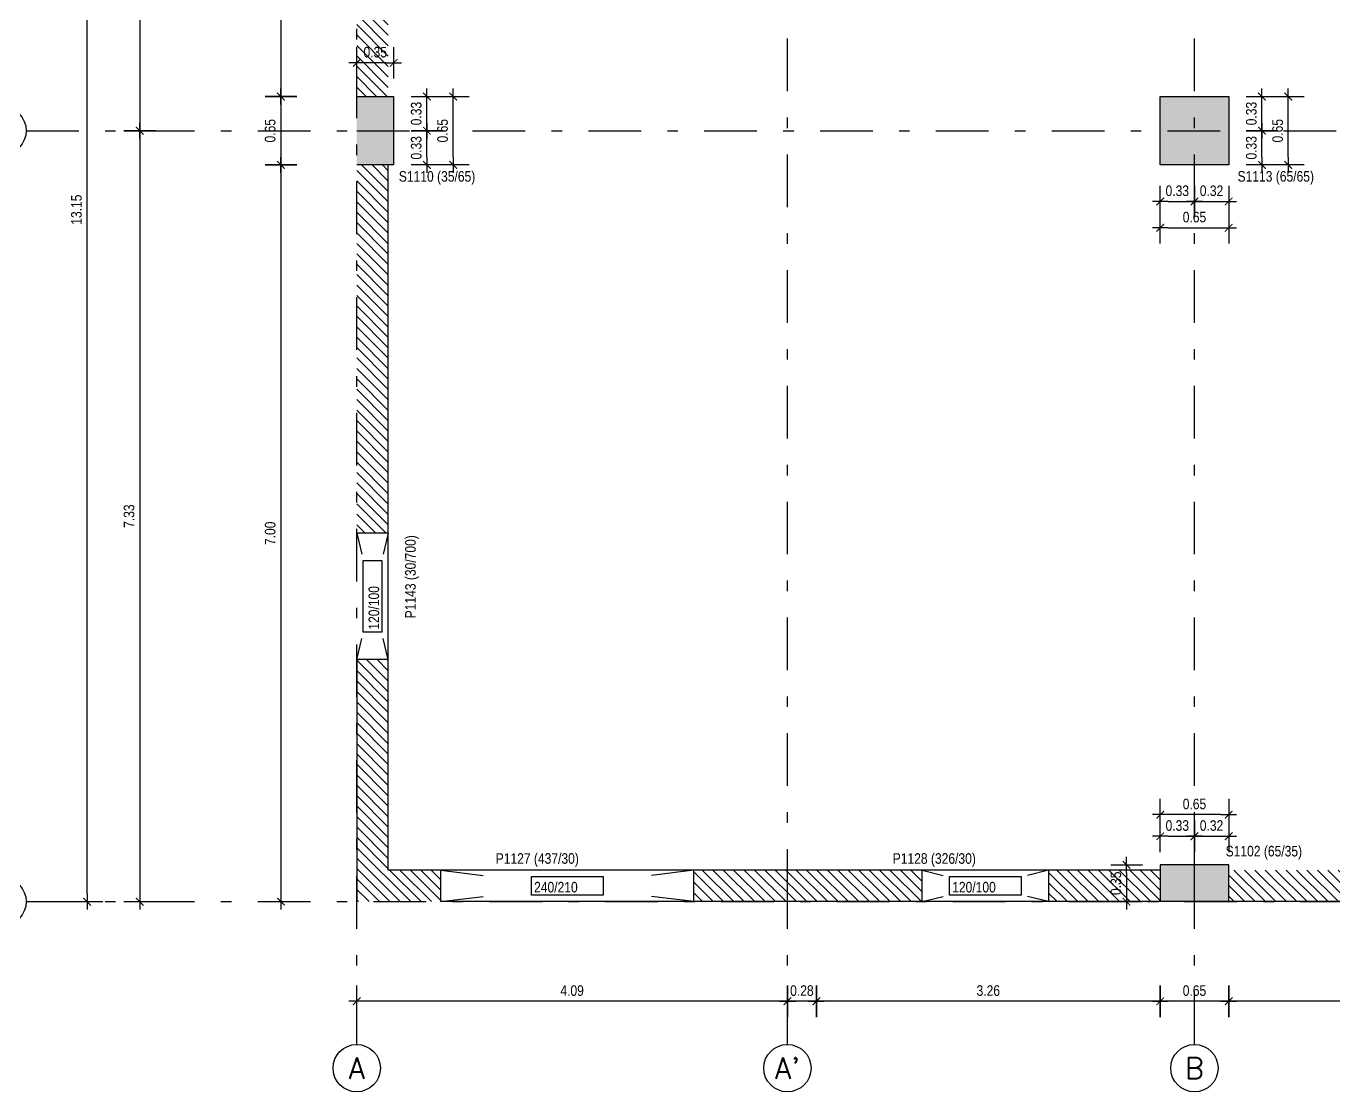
# Model space of a CAD drawing. Header units: metres. Extents: x 419734 to 420376, y 4564732 to 4565123.
# Drawn here: x 419949.59 to 419962.01, y 4565026.17 to 4565036.3 of the extents above; entities that cross this region are included whole.
import ezdxf
from ezdxf.enums import TextEntityAlignment as Align

# ---------------------------------------------------------------- set-up
doc = ezdxf.new("R2010")
doc.units = ezdxf.units.M
doc.linetypes.add('TRATTO-PUNTO', pattern=[1, 0.5, -0.25, 0, -0.25])
doc.layers.get('Defpoints').update_dxf_attribs({"color": 5})
for name, color, linetype in [('07-SIMBOLI', 1, 'Continuous'), ('SW_ASSI', 7, 'TRATTO-PUNTO'), ('SW_DIM', 33, 'Continuous'), ('SW_MAGRONE', 2, 'Continuous'), ('SW_TRATTEGGIO_252', 252, 'Continuous'), ('SW_TRATTEGGIO_253', 253, 'Continuous'), ('SW_TXT_TESTI', 1, 'Continuous')]:
    doc.layers.add(name, color=color, linetype=linetype)
doc.styles.add('ROMANS8', font='ROMANS8.SHX')
doc.styles.add('SWS', font='ARIALN.TTF')
doc.dimstyles.new('DIM-SW-50_m', dxfattribs={"dimtxt": 0.1, "dimasz": 0.075, "dimexe": 0.125, "dimexo": 0.125, "dimgap": 0.05, "dimtad": 1, "dimzin": 1, "dimdsep": 46, "dimtxsty": 'SWS', "dimblk1": 'D', "dimblk2": 'D', "dimsah": 1, "dimcen": 0.0075, "dimdle": 0.0625, "dimse1": 1, "dimse2": 1, "dimclrd": 256, "dimclre": 256, "dimclrt": 256, "dimazin": 0, "dimtfac": 0.75, "dimtmove": 1, "dimatfit": 3, "dimldrblk": 'D', "dimfxl": 0.125, "dimtvp": 1.5, "dimtolj": 1, "dimtzin": 0, "dimarcsym": 0})

# ---------------------------------------------------------------- blocks, each defined once
blk = doc.blocks.new('D')
for p, q in [((0, 2), (0, -2)), ((-1, 0), (1, 0))]:
    blk.add_line(p, q)
at = {"const_width": 0.141}
blk.add_lwpolyline([(0.48, 0.48), (-0.48, -0.48)], dxfattribs=at)
blk = doc.blocks.new('*D1342')
at = {"layer": 'Defpoints', "color": 0, "ltscale": 0.5, "transparency": 16777216}
for p in [(419952.732, 4565041.127), (419950.671, 4565035.302), (419952.732, 4565035.302)]:
    blk.add_point(p, dxfattribs=at)
at = {"layer": 'SW_DIM', "lineweight": -2, "ltscale": 0.5, "transparency": 16777216}
blk.add_line((419950.671, 4565041.052), (419950.671, 4565035.377), dxfattribs=at)
at = {"layer": 'SW_DIM', "lineweight": -2, "ltscale": 0.5, "transparency": 16777216, "xscale": 0.075, "yscale": 0.075, "zscale": 0.075}
for p, rotation in [((419950.671, 4565041.127), 90), ((419950.671, 4565035.302), 270)]:
    blk.add_blockref('D', p, dxfattribs=dict(at, rotation=rotation))
at = {"layer": 'SW_DIM', "ltscale": 0.5, "transparency": 16777216, "insert": (419950.57, 4565038.215), "char_height": 0.1, "attachment_point": 5, "rotation": 90, "style": 'SWS'}
blk.add_mtext('\\A1;5.82', dxfattribs=at)
blk = doc.blocks.new('*D1343')
at = {"layer": 'Defpoints', "color": 0, "ltscale": 0.5, "transparency": 16777216}
for p in [(419952.732, 4565035.302), (419950.671, 4565027.977), (419952.732, 4565027.977)]:
    blk.add_point(p, dxfattribs=at)
at = {"layer": 'SW_DIM', "lineweight": -2, "ltscale": 0.5, "transparency": 16777216}
blk.add_line((419950.671, 4565035.227), (419950.671, 4565028.052), dxfattribs=at)
at = {"layer": 'SW_DIM', "lineweight": -2, "ltscale": 0.5, "transparency": 16777216, "xscale": 0.075, "yscale": 0.075, "zscale": 0.075}
for p, rotation in [((419950.671, 4565035.302), 90), ((419950.671, 4565027.977), 270)]:
    blk.add_blockref('D', p, dxfattribs=dict(at, rotation=rotation))
at = {"layer": 'SW_DIM', "ltscale": 0.5, "transparency": 16777216, "insert": (419950.57, 4565031.64), "char_height": 0.1, "attachment_point": 5, "rotation": 90, "style": 'SWS'}
blk.add_mtext('\\A1;7.33', dxfattribs=at)
blk = doc.blocks.new('*D1228')
at = {"layer": 'Defpoints', "color": 0, "ltscale": 0.5, "transparency": 16777216}
for p in [(419950.171, 4565041.127), (419952.732, 4565041.127), (419952.732, 4565027.977)]:
    blk.add_point(p, dxfattribs=at)
at = {"layer": 'SW_DIM', "lineweight": -2, "ltscale": 0.5, "transparency": 16777216}
blk.add_line((419950.171, 4565028.052), (419950.171, 4565041.052), dxfattribs=at)
at = {"layer": 'SW_DIM', "lineweight": -2, "ltscale": 0.5, "transparency": 16777216, "xscale": 0.075, "yscale": 0.075, "zscale": 0.075}
for p, rotation in [((419950.171, 4565041.127), 90), ((419950.171, 4565027.977), 270)]:
    blk.add_blockref('D', p, dxfattribs=dict(at, rotation=rotation))
at = {"layer": 'SW_DIM', "ltscale": 0.5, "transparency": 16777216, "insert": (419950.07, 4565034.552), "char_height": 0.1, "attachment_point": 5, "rotation": 90, "style": 'SWS'}
blk.add_mtext('\\A1;13.15', dxfattribs=at)
blk = doc.blocks.new('*D1260')
at = {"layer": 'Defpoints', "color": 0, "ltscale": 0.5, "transparency": 16777216}
for p in [(419960.362, 4565034.977), (419960.687, 4565034.977), (419960.687, 4565034.63)]:
    blk.add_point(p, dxfattribs=at)
at = {"layer": 'SW_DIM', "lineweight": -2, "ltscale": 0.5, "transparency": 16777216}
blk.add_line((419960.437, 4565034.63), (419960.612, 4565034.63), dxfattribs=at)
at = {"layer": 'SW_DIM', "lineweight": -2, "ltscale": 0.5, "transparency": 16777216, "xscale": 0.075, "yscale": 0.075, "zscale": 0.075, "rotation": 180}
blk.add_blockref('D', (419960.362, 4565034.63), dxfattribs=at)
at = {"layer": 'SW_DIM', "lineweight": -2, "ltscale": 0.5, "transparency": 16777216, "xscale": 0.075, "yscale": 0.075, "zscale": 0.075}
blk.add_blockref('D', (419960.687, 4565034.63), dxfattribs=at)
at = {"layer": 'SW_DIM', "ltscale": 0.5, "transparency": 16777216, "insert": (419960.524, 4565034.731), "char_height": 0.1, "attachment_point": 5, "style": 'SWS'}
blk.add_mtext('\\A1;0.33', dxfattribs=at)
blk = doc.blocks.new('*D1261')
at = {"layer": 'Defpoints', "color": 0, "ltscale": 0.5, "transparency": 16777216}
for p in [(419960.687, 4565034.977), (419961.012, 4565034.977), (419961.012, 4565034.63)]:
    blk.add_point(p, dxfattribs=at)
at = {"layer": 'SW_DIM', "lineweight": -2, "ltscale": 0.5, "transparency": 16777216}
blk.add_line((419960.762, 4565034.63), (419960.937, 4565034.63), dxfattribs=at)
at = {"layer": 'SW_DIM', "lineweight": -2, "ltscale": 0.5, "transparency": 16777216, "xscale": 0.075, "yscale": 0.075, "zscale": 0.075, "rotation": 180}
blk.add_blockref('D', (419960.687, 4565034.63), dxfattribs=at)
at = {"layer": 'SW_DIM', "lineweight": -2, "ltscale": 0.5, "transparency": 16777216, "xscale": 0.075, "yscale": 0.075, "zscale": 0.075}
blk.add_blockref('D', (419961.012, 4565034.63), dxfattribs=at)
at = {"layer": 'SW_DIM', "ltscale": 0.5, "transparency": 16777216, "insert": (419960.849, 4565034.731), "char_height": 0.1, "attachment_point": 5, "style": 'SWS'}
blk.add_mtext('\\A1;0.32', dxfattribs=at)
blk = doc.blocks.new('*D1262')
at = {"layer": 'Defpoints', "color": 0, "ltscale": 0.5, "transparency": 16777216}
for p in [(419960.362, 4565034.977), (419961.012, 4565034.977), (419961.012, 4565034.38)]:
    blk.add_point(p, dxfattribs=at)
at = {"layer": 'SW_DIM', "lineweight": -2, "ltscale": 0.5, "transparency": 16777216}
blk.add_line((419960.437, 4565034.38), (419960.937, 4565034.38), dxfattribs=at)
at = {"layer": 'SW_DIM', "lineweight": -2, "ltscale": 0.5, "transparency": 16777216, "xscale": 0.075, "yscale": 0.075, "zscale": 0.075, "rotation": 180}
blk.add_blockref('D', (419960.362, 4565034.38), dxfattribs=at)
at = {"layer": 'SW_DIM', "lineweight": -2, "ltscale": 0.5, "transparency": 16777216, "xscale": 0.075, "yscale": 0.075, "zscale": 0.075}
blk.add_blockref('D', (419961.012, 4565034.38), dxfattribs=at)
at = {"layer": 'SW_DIM', "ltscale": 0.5, "transparency": 16777216, "insert": (419960.687, 4565034.481), "char_height": 0.1, "attachment_point": 5, "style": 'SWS'}
blk.add_mtext('\\A1;0.65', dxfattribs=at)
blk = doc.blocks.new('*D1263')
at = {"layer": 'Defpoints', "color": 0, "ltscale": 0.5, "transparency": 16777216}
for p in [(419961.012, 4565035.302), (419961.328, 4565035.302), (419961.012, 4565034.977)]:
    blk.add_point(p, dxfattribs=at)
at = {"layer": 'SW_DIM', "lineweight": -2, "ltscale": 0.5, "transparency": 16777216}
blk.add_line((419961.328, 4565035.052), (419961.328, 4565035.227), dxfattribs=at)
at = {"layer": 'SW_DIM', "lineweight": -2, "ltscale": 0.5, "transparency": 16777216, "xscale": 0.075, "yscale": 0.075, "zscale": 0.075}
for p, rotation in [((419961.328, 4565035.302), 90), ((419961.328, 4565034.977), 270)]:
    blk.add_blockref('D', p, dxfattribs=dict(at, rotation=rotation))
at = {"layer": 'SW_DIM', "ltscale": 0.5, "transparency": 16777216, "insert": (419961.227, 4565035.14), "char_height": 0.1, "attachment_point": 5, "rotation": 90, "style": 'SWS'}
blk.add_mtext('\\A1;0.33', dxfattribs=at)
blk = doc.blocks.new('*D1264')
at = {"layer": 'Defpoints', "color": 0, "ltscale": 0.5, "transparency": 16777216}
for p in [(419961.012, 4565035.627), (419961.328, 4565035.627), (419961.012, 4565035.302)]:
    blk.add_point(p, dxfattribs=at)
at = {"layer": 'SW_DIM', "lineweight": -2, "ltscale": 0.5, "transparency": 16777216}
blk.add_line((419961.328, 4565035.377), (419961.328, 4565035.552), dxfattribs=at)
at = {"layer": 'SW_DIM', "lineweight": -2, "ltscale": 0.5, "transparency": 16777216, "xscale": 0.075, "yscale": 0.075, "zscale": 0.075}
for p, rotation in [((419961.328, 4565035.627), 90), ((419961.328, 4565035.302), 270)]:
    blk.add_blockref('D', p, dxfattribs=dict(at, rotation=rotation))
at = {"layer": 'SW_DIM', "ltscale": 0.5, "transparency": 16777216, "insert": (419961.227, 4565035.465), "char_height": 0.1, "attachment_point": 5, "rotation": 90, "style": 'SWS'}
blk.add_mtext('\\A1;0.33', dxfattribs=at)
blk = doc.blocks.new('*D1265')
at = {"layer": 'Defpoints', "color": 0, "ltscale": 0.5, "transparency": 16777216}
for p in [(419961.012, 4565035.627), (419961.578, 4565035.627), (419961.012, 4565034.977)]:
    blk.add_point(p, dxfattribs=at)
at = {"layer": 'SW_DIM', "lineweight": -2, "ltscale": 0.5, "transparency": 16777216}
blk.add_line((419961.578, 4565035.052), (419961.578, 4565035.552), dxfattribs=at)
at = {"layer": 'SW_DIM', "lineweight": -2, "ltscale": 0.5, "transparency": 16777216, "xscale": 0.075, "yscale": 0.075, "zscale": 0.075}
for p, rotation in [((419961.578, 4565035.627), 90), ((419961.578, 4565034.977), 270)]:
    blk.add_blockref('D', p, dxfattribs=dict(at, rotation=rotation))
at = {"layer": 'SW_DIM', "ltscale": 0.5, "transparency": 16777216, "insert": (419961.477, 4565035.302), "char_height": 0.1, "attachment_point": 5, "rotation": 90, "style": 'SWS'}
blk.add_mtext('\\A1;0.65', dxfattribs=at)
blk = doc.blocks.new('*D1272')
at = {"layer": 'Defpoints', "color": 0, "ltscale": 0.5, "transparency": 16777216}
for p in [(419960.687, 4565028.599), (419960.362, 4565028.327), (419960.687, 4565028.327)]:
    blk.add_point(p, dxfattribs=at)
at = {"layer": 'SW_DIM', "lineweight": -2, "ltscale": 0.5, "transparency": 16777216}
blk.add_line((419960.437, 4565028.599), (419960.612, 4565028.599), dxfattribs=at)
at = {"layer": 'SW_DIM', "lineweight": -2, "ltscale": 0.5, "transparency": 16777216, "xscale": 0.075, "yscale": 0.075, "zscale": 0.075, "rotation": 180}
blk.add_blockref('D', (419960.362, 4565028.599), dxfattribs=at)
at = {"layer": 'SW_DIM', "lineweight": -2, "ltscale": 0.5, "transparency": 16777216, "xscale": 0.075, "yscale": 0.075, "zscale": 0.075}
blk.add_blockref('D', (419960.687, 4565028.599), dxfattribs=at)
at = {"layer": 'SW_DIM', "ltscale": 0.5, "transparency": 16777216, "insert": (419960.524, 4565028.7), "char_height": 0.1, "attachment_point": 5, "style": 'SWS'}
blk.add_mtext('\\A1;0.33', dxfattribs=at)
blk = doc.blocks.new('*D1273')
at = {"layer": 'Defpoints', "color": 0, "ltscale": 0.5, "transparency": 16777216}
for p in [(419961.012, 4565028.599), (419960.687, 4565028.327), (419961.012, 4565028.327)]:
    blk.add_point(p, dxfattribs=at)
at = {"layer": 'SW_DIM', "lineweight": -2, "ltscale": 0.5, "transparency": 16777216}
blk.add_line((419960.762, 4565028.599), (419960.937, 4565028.599), dxfattribs=at)
at = {"layer": 'SW_DIM', "lineweight": -2, "ltscale": 0.5, "transparency": 16777216, "xscale": 0.075, "yscale": 0.075, "zscale": 0.075, "rotation": 180}
blk.add_blockref('D', (419960.687, 4565028.599), dxfattribs=at)
at = {"layer": 'SW_DIM', "lineweight": -2, "ltscale": 0.5, "transparency": 16777216, "xscale": 0.075, "yscale": 0.075, "zscale": 0.075}
blk.add_blockref('D', (419961.012, 4565028.599), dxfattribs=at)
at = {"layer": 'SW_DIM', "ltscale": 0.5, "transparency": 16777216, "insert": (419960.849, 4565028.7), "char_height": 0.1, "attachment_point": 5, "style": 'SWS'}
blk.add_mtext('\\A1;0.32', dxfattribs=at)
blk = doc.blocks.new('*D1274')
at = {"layer": 'Defpoints', "color": 0, "ltscale": 0.5, "transparency": 16777216}
for p in [(419960.362, 4565028.804), (419960.362, 4565028.327), (419961.012, 4565028.327)]:
    blk.add_point(p, dxfattribs=at)
at = {"layer": 'SW_DIM', "lineweight": -2, "ltscale": 0.5, "transparency": 16777216}
blk.add_line((419960.937, 4565028.804), (419960.437, 4565028.804), dxfattribs=at)
at = {"layer": 'SW_DIM', "lineweight": -2, "ltscale": 0.5, "transparency": 16777216, "xscale": 0.075, "yscale": 0.075, "zscale": 0.075, "rotation": 180}
blk.add_blockref('D', (419960.362, 4565028.804), dxfattribs=at)
at = {"layer": 'SW_DIM', "lineweight": -2, "ltscale": 0.5, "transparency": 16777216, "xscale": 0.075, "yscale": 0.075, "zscale": 0.075}
blk.add_blockref('D', (419961.012, 4565028.804), dxfattribs=at)
at = {"layer": 'SW_DIM', "ltscale": 0.5, "transparency": 16777216, "insert": (419960.687, 4565028.905), "char_height": 0.1, "attachment_point": 5, "style": 'SWS'}
blk.add_mtext('\\A1;0.65', dxfattribs=at)
blk = doc.blocks.new('*D1275')
at = {"layer": 'Defpoints', "color": 0, "ltscale": 0.5, "transparency": 16777216}
for p in [(419960.362, 4565028.327), (419960.042, 4565027.977), (419960.362, 4565027.977)]:
    blk.add_point(p, dxfattribs=at)
at = {"layer": 'SW_DIM', "lineweight": -2, "ltscale": 0.5, "transparency": 16777216}
blk.add_line((419960.042, 4565028.252), (419960.042, 4565028.052), dxfattribs=at)
at = {"layer": 'SW_DIM', "lineweight": -2, "ltscale": 0.5, "transparency": 16777216, "xscale": 0.075, "yscale": 0.075, "zscale": 0.075}
for p, rotation in [((419960.042, 4565028.327), 90), ((419960.042, 4565027.977), 270)]:
    blk.add_blockref('D', p, dxfattribs=dict(at, rotation=rotation))
at = {"layer": 'SW_DIM', "ltscale": 0.5, "transparency": 16777216, "insert": (419959.941, 4565028.152), "char_height": 0.1, "attachment_point": 5, "rotation": 90, "style": 'SWS'}
blk.add_mtext('\\A1;0.35', dxfattribs=at)
blk = doc.blocks.new('*D1298')
at = {"layer": 'Defpoints', "color": 0, "ltscale": 0.5, "transparency": 16777216}
for p in [(419952.732, 4565035.947), (419952.732, 4565035.627), (419953.082, 4565035.627)]:
    blk.add_point(p, dxfattribs=at)
at = {"layer": 'SW_DIM', "lineweight": -2, "ltscale": 0.5, "transparency": 16777216}
blk.add_line((419953.007, 4565035.947), (419952.807, 4565035.947), dxfattribs=at)
at = {"layer": 'SW_DIM', "lineweight": -2, "ltscale": 0.5, "transparency": 16777216, "xscale": 0.075, "yscale": 0.075, "zscale": 0.075, "rotation": 180}
blk.add_blockref('D', (419952.732, 4565035.947), dxfattribs=at)
at = {"layer": 'SW_DIM', "lineweight": -2, "ltscale": 0.5, "transparency": 16777216, "xscale": 0.075, "yscale": 0.075, "zscale": 0.075}
blk.add_blockref('D', (419953.082, 4565035.947), dxfattribs=at)
at = {"layer": 'SW_DIM', "ltscale": 0.5, "transparency": 16777216, "insert": (419952.907, 4565036.048), "char_height": 0.1, "attachment_point": 5, "style": 'SWS'}
blk.add_mtext('\\A1;0.35', dxfattribs=at)
blk = doc.blocks.new('*D1299')
at = {"layer": 'Defpoints', "color": 0, "ltscale": 0.5, "transparency": 16777216}
for p in [(419953.082, 4565035.302), (419953.398, 4565035.302), (419953.082, 4565034.977)]:
    blk.add_point(p, dxfattribs=at)
at = {"layer": 'SW_DIM', "lineweight": -2, "ltscale": 0.5, "transparency": 16777216}
blk.add_line((419953.398, 4565035.052), (419953.398, 4565035.227), dxfattribs=at)
at = {"layer": 'SW_DIM', "lineweight": -2, "ltscale": 0.5, "transparency": 16777216, "xscale": 0.075, "yscale": 0.075, "zscale": 0.075}
for p, rotation in [((419953.398, 4565035.302), 90), ((419953.398, 4565034.977), 270)]:
    blk.add_blockref('D', p, dxfattribs=dict(at, rotation=rotation))
at = {"layer": 'SW_DIM', "ltscale": 0.5, "transparency": 16777216, "insert": (419953.297, 4565035.14), "char_height": 0.1, "attachment_point": 5, "rotation": 90, "style": 'SWS'}
blk.add_mtext('\\A1;0.33', dxfattribs=at)
blk = doc.blocks.new('*D1300')
at = {"layer": 'Defpoints', "color": 0, "ltscale": 0.5, "transparency": 16777216}
for p in [(419953.082, 4565035.627), (419953.398, 4565035.627), (419953.082, 4565035.302)]:
    blk.add_point(p, dxfattribs=at)
at = {"layer": 'SW_DIM', "lineweight": -2, "ltscale": 0.5, "transparency": 16777216}
blk.add_line((419953.398, 4565035.377), (419953.398, 4565035.552), dxfattribs=at)
at = {"layer": 'SW_DIM', "lineweight": -2, "ltscale": 0.5, "transparency": 16777216, "xscale": 0.075, "yscale": 0.075, "zscale": 0.075}
for p, rotation in [((419953.398, 4565035.627), 90), ((419953.398, 4565035.302), 270)]:
    blk.add_blockref('D', p, dxfattribs=dict(at, rotation=rotation))
at = {"layer": 'SW_DIM', "ltscale": 0.5, "transparency": 16777216, "insert": (419953.297, 4565035.465), "char_height": 0.1, "attachment_point": 5, "rotation": 90, "style": 'SWS'}
blk.add_mtext('\\A1;0.33', dxfattribs=at)
blk = doc.blocks.new('*D1301')
at = {"layer": 'Defpoints', "color": 0, "ltscale": 0.5, "transparency": 16777216}
for p in [(419953.082, 4565035.627), (419953.648, 4565035.627), (419953.082, 4565034.977)]:
    blk.add_point(p, dxfattribs=at)
at = {"layer": 'SW_DIM', "lineweight": -2, "ltscale": 0.5, "transparency": 16777216}
blk.add_line((419953.648, 4565035.052), (419953.648, 4565035.552), dxfattribs=at)
at = {"layer": 'SW_DIM', "lineweight": -2, "ltscale": 0.5, "transparency": 16777216, "xscale": 0.075, "yscale": 0.075, "zscale": 0.075}
for p, rotation in [((419953.648, 4565035.627), 90), ((419953.648, 4565034.977), 270)]:
    blk.add_blockref('D', p, dxfattribs=dict(at, rotation=rotation))
at = {"layer": 'SW_DIM', "ltscale": 0.5, "transparency": 16777216, "insert": (419953.547, 4565035.302), "char_height": 0.1, "attachment_point": 5, "rotation": 90, "style": 'SWS'}
blk.add_mtext('\\A1;0.65', dxfattribs=at)
blk = doc.blocks.new('*D1314')
at = {"layer": 'Defpoints', "color": 0, "ltscale": 0.5, "transparency": 16777216}
for p in [(419961.012, 4565027.977), (419968.104, 4565027.977), (419961.012, 4565027.031)]:
    blk.add_point(p, dxfattribs=at)
at = {"layer": 'SW_DIM', "lineweight": -2, "ltscale": 0.5, "transparency": 16777216}
blk.add_line((419968.029, 4565027.031), (419961.087, 4565027.031), dxfattribs=at)
at = {"layer": 'SW_DIM', "lineweight": -2, "ltscale": 0.5, "transparency": 16777216, "xscale": 0.075, "yscale": 0.075, "zscale": 0.075, "rotation": 180}
blk.add_blockref('D', (419961.012, 4565027.031), dxfattribs=at)
at = {"layer": 'SW_DIM', "lineweight": -2, "ltscale": 0.5, "transparency": 16777216, "xscale": 0.075, "yscale": 0.075, "zscale": 0.075}
blk.add_blockref('D', (419968.104, 4565027.031), dxfattribs=at)
at = {"layer": 'SW_DIM', "ltscale": 0.5, "transparency": 16777216, "insert": (419964.558, 4565027.132), "char_height": 0.1, "attachment_point": 5, "style": 'SWS'}
blk.add_mtext('\\A1;7.09', dxfattribs=at)
blk = doc.blocks.new('*D1315')
at = {"layer": 'Defpoints', "color": 0, "ltscale": 0.5, "transparency": 16777216}
for p in [(419960.362, 4565027.977), (419961.012, 4565027.977), (419960.362, 4565027.031)]:
    blk.add_point(p, dxfattribs=at)
at = {"layer": 'SW_DIM', "lineweight": -2, "ltscale": 0.5, "transparency": 16777216}
blk.add_line((419960.937, 4565027.031), (419960.437, 4565027.031), dxfattribs=at)
at = {"layer": 'SW_DIM', "lineweight": -2, "ltscale": 0.5, "transparency": 16777216, "xscale": 0.075, "yscale": 0.075, "zscale": 0.075, "rotation": 180}
blk.add_blockref('D', (419960.362, 4565027.031), dxfattribs=at)
at = {"layer": 'SW_DIM', "lineweight": -2, "ltscale": 0.5, "transparency": 16777216, "xscale": 0.075, "yscale": 0.075, "zscale": 0.075}
blk.add_blockref('D', (419961.012, 4565027.031), dxfattribs=at)
at = {"layer": 'SW_DIM', "ltscale": 0.5, "transparency": 16777216, "insert": (419960.687, 4565027.132), "char_height": 0.1, "attachment_point": 5, "style": 'SWS'}
blk.add_mtext('\\A1;0.65', dxfattribs=at)
blk = doc.blocks.new('*D1316')
at = {"layer": 'Defpoints', "color": 0, "ltscale": 0.5, "transparency": 16777216}
for p in [(419957.097, 4565027.977), (419960.362, 4565027.977), (419957.097, 4565027.031)]:
    blk.add_point(p, dxfattribs=at)
at = {"layer": 'SW_DIM', "lineweight": -2, "ltscale": 0.5, "transparency": 16777216}
blk.add_line((419960.287, 4565027.031), (419957.172, 4565027.031), dxfattribs=at)
at = {"layer": 'SW_DIM', "lineweight": -2, "ltscale": 0.5, "transparency": 16777216, "xscale": 0.075, "yscale": 0.075, "zscale": 0.075, "rotation": 180}
blk.add_blockref('D', (419957.097, 4565027.031), dxfattribs=at)
at = {"layer": 'SW_DIM', "lineweight": -2, "ltscale": 0.5, "transparency": 16777216, "xscale": 0.075, "yscale": 0.075, "zscale": 0.075}
blk.add_blockref('D', (419960.362, 4565027.031), dxfattribs=at)
at = {"layer": 'SW_DIM', "ltscale": 0.5, "transparency": 16777216, "insert": (419958.729, 4565027.132), "char_height": 0.1, "attachment_point": 5, "style": 'SWS'}
blk.add_mtext('\\A1;3.26', dxfattribs=at)
blk = doc.blocks.new('*D1317')
at = {"layer": 'Defpoints', "color": 0, "ltscale": 0.5, "transparency": 16777216}
for p in [(419956.822, 4565027.977), (419957.097, 4565027.977), (419956.822, 4565027.031)]:
    blk.add_point(p, dxfattribs=at)
at = {"layer": 'SW_DIM', "lineweight": -2, "ltscale": 0.5, "transparency": 16777216}
blk.add_line((419957.022, 4565027.031), (419956.897, 4565027.031), dxfattribs=at)
at = {"layer": 'SW_DIM', "lineweight": -2, "ltscale": 0.5, "transparency": 16777216, "xscale": 0.075, "yscale": 0.075, "zscale": 0.075, "rotation": 180}
blk.add_blockref('D', (419956.822, 4565027.031), dxfattribs=at)
at = {"layer": 'SW_DIM', "lineweight": -2, "ltscale": 0.5, "transparency": 16777216, "xscale": 0.075, "yscale": 0.075, "zscale": 0.075}
blk.add_blockref('D', (419957.097, 4565027.031), dxfattribs=at)
at = {"layer": 'SW_DIM', "ltscale": 0.5, "transparency": 16777216, "insert": (419956.959, 4565027.132), "char_height": 0.1, "attachment_point": 5, "style": 'SWS'}
blk.add_mtext('\\A1;0.28', dxfattribs=at)
blk = doc.blocks.new('*D1318')
at = {"layer": 'Defpoints', "color": 0, "ltscale": 0.5, "transparency": 16777216}
for p in [(419952.732, 4565027.977), (419956.822, 4565027.977), (419952.732, 4565027.031)]:
    blk.add_point(p, dxfattribs=at)
at = {"layer": 'SW_DIM', "lineweight": -2, "ltscale": 0.5, "transparency": 16777216}
blk.add_line((419956.747, 4565027.031), (419952.807, 4565027.031), dxfattribs=at)
at = {"layer": 'SW_DIM', "lineweight": -2, "ltscale": 0.5, "transparency": 16777216, "xscale": 0.075, "yscale": 0.075, "zscale": 0.075, "rotation": 180}
blk.add_blockref('D', (419952.732, 4565027.031), dxfattribs=at)
at = {"layer": 'SW_DIM', "lineweight": -2, "ltscale": 0.5, "transparency": 16777216, "xscale": 0.075, "yscale": 0.075, "zscale": 0.075}
blk.add_blockref('D', (419956.822, 4565027.031), dxfattribs=at)
at = {"layer": 'SW_DIM', "ltscale": 0.5, "transparency": 16777216, "insert": (419954.777, 4565027.132), "char_height": 0.1, "attachment_point": 5, "style": 'SWS'}
blk.add_mtext('\\A1;4.09', dxfattribs=at)
blk = doc.blocks.new('*D1321')
at = {"layer": 'Defpoints', "color": 0, "ltscale": 0.5, "transparency": 16777216}
for p in [(419952.732, 4565041.127), (419952.012, 4565035.627), (419952.732, 4565035.627)]:
    blk.add_point(p, dxfattribs=at)
at = {"layer": 'SW_DIM', "lineweight": -2, "ltscale": 0.5, "transparency": 16777216}
blk.add_line((419952.012, 4565041.052), (419952.012, 4565035.702), dxfattribs=at)
at = {"layer": 'SW_DIM', "lineweight": -2, "ltscale": 0.5, "transparency": 16777216, "xscale": 0.075, "yscale": 0.075, "zscale": 0.075}
for p, rotation in [((419952.012, 4565041.127), 90), ((419952.012, 4565035.627), 270)]:
    blk.add_blockref('D', p, dxfattribs=dict(at, rotation=rotation))
at = {"layer": 'SW_DIM', "ltscale": 0.5, "transparency": 16777216, "insert": (419951.91, 4565038.377), "char_height": 0.1, "attachment_point": 5, "rotation": 90, "style": 'SWS'}
blk.add_mtext('\\A1;5.50', dxfattribs=at)
blk = doc.blocks.new('*D1322')
at = {"layer": 'Defpoints', "color": 0, "ltscale": 0.5, "transparency": 16777216}
for p in [(419952.732, 4565035.627), (419952.012, 4565034.977), (419952.732, 4565034.977)]:
    blk.add_point(p, dxfattribs=at)
at = {"layer": 'SW_DIM', "lineweight": -2, "ltscale": 0.5, "transparency": 16777216}
blk.add_line((419952.012, 4565035.552), (419952.012, 4565035.052), dxfattribs=at)
at = {"layer": 'SW_DIM', "lineweight": -2, "ltscale": 0.5, "transparency": 16777216, "xscale": 0.075, "yscale": 0.075, "zscale": 0.075}
for p, rotation in [((419952.012, 4565035.627), 90), ((419952.012, 4565034.977), 270)]:
    blk.add_blockref('D', p, dxfattribs=dict(at, rotation=rotation))
at = {"layer": 'SW_DIM', "ltscale": 0.5, "transparency": 16777216, "insert": (419951.91, 4565035.302), "char_height": 0.1, "attachment_point": 5, "rotation": 90, "style": 'SWS'}
blk.add_mtext('\\A1;0.65', dxfattribs=at)
blk = doc.blocks.new('*D1323')
at = {"layer": 'Defpoints', "color": 0, "ltscale": 0.5, "transparency": 16777216}
for p in [(419952.732, 4565034.977), (419952.012, 4565027.977), (419952.732, 4565027.977)]:
    blk.add_point(p, dxfattribs=at)
at = {"layer": 'SW_DIM', "lineweight": -2, "ltscale": 0.5, "transparency": 16777216}
blk.add_line((419952.012, 4565034.902), (419952.012, 4565028.052), dxfattribs=at)
at = {"layer": 'SW_DIM', "lineweight": -2, "ltscale": 0.5, "transparency": 16777216, "xscale": 0.075, "yscale": 0.075, "zscale": 0.075}
for p, rotation in [((419952.012, 4565034.977), 90), ((419952.012, 4565027.977), 270)]:
    blk.add_blockref('D', p, dxfattribs=dict(at, rotation=rotation))
at = {"layer": 'SW_DIM', "ltscale": 0.5, "transparency": 16777216, "insert": (419951.91, 4565031.477), "char_height": 0.1, "attachment_point": 5, "rotation": 90, "style": 'SWS'}
blk.add_mtext('\\A1;7.00', dxfattribs=at)

msp = doc.modelspace()

# ---------------------------------------------------------------- hatches: boundary and pattern name
at = {"layer": 'SW_TRATTEGGIO_252'}
h = msp.add_hatch(dxfattribs=at)
h.set_pattern_fill('_USER', color=256, scale=0.07, angle=135, pattern_type=0)
h.set_pattern_definition([(135, (419823.05749, 4565188.456735), (-0.049497475, -0.049497475), [])])
h.paths.add_polyline_path([(419952.73152, 4565041.12744), (419952.73152, 4565038.82744), (419953.03152, 4565038.82744), (419953.03152, 4565040.82744), (419956.01152, 4565040.82744), (419956.01152, 4565041.12744)])
h.paths.add_polyline_path([(419957.21152, 4565041.12744), (419957.21152, 4565040.82744), (419958.26178, 4565040.82744), (419958.26178, 4565041.12744)])
h.paths.add_polyline_path([(419960.06178, 4565041.12744), (419960.06178, 4565040.82744), (419962.56479, 4565040.82744), (419962.56479, 4565041.12744)])
h.paths.add_polyline_path([(419970.31502, 4565040.82744), (419970.31502, 4565041.12744), (419966.16879, 4565041.12744), (419966.16879, 4565040.82744)])
h.paths.add_polyline_path([(419975.50925, 4565041.12744), (419973.91502, 4565041.12744), (419973.91502, 4565040.82744), (419975.50925, 4565040.82744)])
h.paths.add_polyline_path([(419976.24925, 4565041.12744), (419976.24925, 4565040.82744), (419977.15425, 4565040.82744), (419977.15425, 4565041.12744)])
h.paths.add_polyline_path([(419978.35425, 4565040.82744), (419979.00424, 4565040.82744), (419979.00424, 4565041.12744), (419978.35425, 4565041.12744)])
h.paths.add_polyline_path([(420000.90425, 4565038.82744), (420001.20425, 4565038.82744), (420001.20425, 4565041.12744), (420000.02925, 4565041.12744), (420000.02925, 4565040.82744), (420000.90425, 4565040.82744)])
h.paths.add_polyline_path([(420001.20425, 4565037.62744), (420000.90425, 4565037.62744), (420000.90425, 4565031.47744), (420001.20425, 4565031.47744)])
h.paths.add_polyline_path([(420000.90425, 4565028.27744), (420000.40424, 4565028.27744), (420000.40424, 4565027.97744), (420001.20425, 4565027.97744), (420001.20425, 4565030.27744), (420000.90425, 4565030.27744)])
h.paths.add_polyline_path([(419998.00424, 4565027.97744), (419998.00424, 4565028.27744), (419995.10424, 4565028.27744), (419995.10424, 4565027.97744)])
h.paths.add_polyline_path([(419992.70424, 4565027.97744), (419992.70424, 4565028.27744), (419990.40424, 4565028.27744), (419990.40424, 4565027.97744)])
h.paths.add_polyline_path([(419989.20424, 4565027.97744), (419989.20424, 4565028.27744), (419986.95425, 4565028.27744), (419986.95425, 4565027.97744)])
h.paths.add_polyline_path([(419984.55425, 4565028.27744), (419983.90425, 4565028.27744), (419983.90425, 4565027.97744), (419984.55425, 4565027.97744)])
h.paths.add_polyline_path([(419982.70425, 4565028.27744), (419982.32925, 4565028.27744), (419982.32925, 4565027.97744), (419982.70425, 4565027.97744)])
h.paths.add_polyline_path([(419981.67925, 4565028.27744), (419981.40425, 4565028.27744), (419981.40425, 4565027.97744), (419981.67925, 4565027.97744)])
h.paths.add_polyline_path([(419979.00425, 4565028.27744), (419977.72825, 4565028.27744), (419977.72825, 4565027.97744), (419979.00425, 4565027.97744)])
h.paths.add_polyline_path([(419976.24925, 4565028.27744), (419976.24925, 4565027.97744), (419976.52825, 4565027.97744), (419976.52825, 4565028.27744)])
h.paths.add_polyline_path([(419975.40925, 4565027.97744), (419975.50925, 4565027.97744), (419975.50925, 4565028.27744), (419975.40925, 4565028.27744)])
h.paths.add_polyline_path([(419974.34925, 4565028.27744), (419973.91502, 4565028.27744), (419973.91502, 4565027.97744), (419974.34925, 4565027.97744)])
h.paths.add_polyline_path([(419966.21859, 4565028.27744), (419966.21859, 4565027.97744), (419970.31102, 4565027.97744), (419970.31102, 4565028.27744)])
h.paths.add_polyline_path([(419962.61459, 4565028.27744), (419961.01179, 4565028.27744), (419961.01179, 4565027.97744), (419962.61459, 4565027.97744)])
h.paths.add_polyline_path([(419959.30186, 4565028.27744), (419959.30186, 4565027.97744), (419960.36179, 4565027.97744), (419960.36179, 4565028.27744)])
h.paths.add_polyline_path([(419958.10186, 4565027.97744), (419958.10186, 4565028.27744), (419955.93152, 4565028.27744), (419955.93152, 4565027.97744)])
h.paths.add_polyline_path([(419953.53152, 4565028.27744), (419953.03152, 4565028.27744), (419953.03152, 4565030.27744), (419952.73152, 4565030.27744), (419952.73152, 4565027.97744), (419953.53152, 4565027.97744)])
h.paths.add_polyline_path([(419952.73152, 4565031.47744), (419953.03152, 4565031.47744), (419953.03152, 4565034.97744), (419952.73152, 4565034.97744)])
h.paths.add_polyline_path([(419952.73152, 4565035.62744), (419953.03152, 4565035.62744), (419953.03152, 4565037.62744), (419952.73152, 4565037.62744)])
at = {"layer": 'SW_TRATTEGGIO_253'}
h = msp.add_hatch(color=256, dxfattribs=at)
h.paths.add_polyline_path([(419953.08152, 4565034.97744), (419953.08152, 4565035.62744), (419952.73152, 4565035.62744), (419952.73152, 4565034.97744)])
h.paths.add_polyline_path([(419960.36179, 4565035.62744), (419960.36179, 4565034.97744), (419961.01179, 4565034.97744), (419961.01179, 4565035.62744)])
h.paths.add_polyline_path([(419967.77921, 4565035.62744), (419967.77921, 4565034.97744), (419968.42921, 4565034.97744), (419968.42921, 4565035.62744)])
h.paths.add_polyline_path([(419975.85925, 4565034.97744), (419975.85925, 4565035.62744), (419975.50925, 4565035.62744), (419975.50925, 4565034.97744)])
h.paths.add_polyline_path([(419975.89925, 4565035.62744), (419975.89925, 4565034.97744), (419976.24925, 4565034.97744), (419976.24925, 4565035.62744)])
h.paths.add_polyline_path([(419975.50925, 4565040.47744), (419975.85925, 4565040.47744), (419975.85925, 4565041.12744), (419975.50925, 4565041.12744)])
h.paths.add_polyline_path([(419975.89925, 4565041.12744), (419975.89925, 4565040.47744), (419976.24925, 4565040.47744), (419976.24925, 4565041.12744)])
h.paths.add_polyline_path([(419961.01179, 4565027.97744), (419961.01179, 4565028.32744), (419960.36179, 4565028.32744), (419960.36179, 4565027.97744)])
h.paths.add_polyline_path([(419975.85925, 4565027.97744), (419975.85925, 4565028.62744), (419975.50925, 4565028.62744), (419975.50925, 4565027.97744)])
h.paths.add_polyline_path([(419976.24925, 4565028.62744), (419975.89925, 4565028.62744), (419975.89925, 4565027.97744), (419976.24925, 4565027.97744)])
h.paths.add_polyline_path([(419982.32925, 4565027.97744), (419982.32925, 4565028.32744), (419981.67925, 4565028.32744), (419981.67925, 4565027.97744)])

# ---------------------------------------------------------------- linework, layer by layer
at = {"layer": '07-SIMBOLI', "color": 1}
for centre in [(419949.36731, 4565035.30244), (419949.36731, 4565027.97744), (419952.73152, 4565026.39524), (419956.82166, 4565026.39524), (419960.68679, 4565026.39524)]:
    msp.add_circle(centre, 0.225, dxfattribs=at)
at = {"layer": 'SW_ASSI'}
for points in [[(419952.73152, 4565026.62025), (419952.73152, 4565043.97744), (419952.73176, 4565043.97744)], [(419956.82166, 4565026.62025), (419956.82166, 4565027.97744), (419956.82166, 4565043.97744), (419956.82189, 4565043.97744)], [(419960.68679, 4565026.62025), (419960.68679, 4565027.97744), (419960.68679, 4565043.97744), (419960.68702, 4565043.97744)], [(419949.59231, 4565035.30244), (419952.73152, 4565035.30244), (419974.73152, 4565035.30244), (420002.22952, 4565035.30244)], [(419949.59231, 4565027.97744), (420002.22952, 4565027.97744)]]:
    msp.add_lwpolyline(points, dxfattribs=at)
at = {"layer": 'SW_MAGRONE'}
for points in [[(419952.73152, 4565035.62744), (419953.08152, 4565035.62744), (419953.08152, 4565034.97744), (419952.73152, 4565034.97744)], [(419960.36179, 4565028.27744), (419953.03152, 4565028.27744), (419953.03152, 4565034.97744)], [(419953.03152, 4565031.47744), (419952.73152, 4565031.47744), (419952.78152, 4565031.27744)], [(419953.03152, 4565031.47744), (419952.98152, 4565031.27744)], [(419952.73152, 4565030.27744), (419952.78152, 4565030.47744)], [(419953.03152, 4565030.27744), (419952.98152, 4565030.47744)], [(419953.03152, 4565030.27744), (419952.73152, 4565030.27744)], [(419952.73152, 4565030.27744), (419952.73152, 4565027.97744)], [(419953.53152, 4565028.27744), (419953.93152, 4565028.22744)], [(419953.53152, 4565027.97744), (419953.53152, 4565028.27744)], [(419955.93152, 4565028.27744), (419955.53152, 4565028.22744)], [(419955.93152, 4565027.97744), (419955.93152, 4565028.27744)], [(419958.10186, 4565028.27744), (419958.30186, 4565028.22744)], [(419958.10186, 4565027.97744), (419958.10186, 4565028.27744)], [(419959.30186, 4565028.27744), (419959.10186, 4565028.22744)], [(419959.30186, 4565028.27744), (419959.30186, 4565027.97744), (419959.10186, 4565028.02744)], [(419961.01179, 4565027.97744), (419961.01179, 4565028.32744), (419960.36179, 4565028.32744), (419960.36179, 4565027.97744)], [(419975.85925, 4565027.97744), (419953.53152, 4565027.97744), (419953.93152, 4565028.02744)], [(419955.93152, 4565027.97744), (419955.53152, 4565028.02744)], [(419958.10186, 4565027.97744), (419958.30186, 4565028.02744)]]:
    msp.add_lwpolyline(points, dxfattribs=at)
for points in [[(419961.01179, 4565035.62744), (419961.01179, 4565034.97744), (419960.36179, 4565034.97744), (419960.36179, 4565035.62744)], [(419952.79402, 4565031.21806), (419952.96902, 4565031.21806), (419952.96902, 4565030.53682), (419952.79402, 4565030.53682)], [(419955.07214, 4565028.21494), (419955.07214, 4565028.03994), (419954.3909, 4565028.03994), (419954.3909, 4565028.21494)], [(419959.04248, 4565028.21494), (419959.04248, 4565028.03994), (419958.36124, 4565028.03994), (419958.36124, 4565028.21494)]]:
    msp.add_lwpolyline(points, close=True, dxfattribs=at)

# ---------------------------------------------------------------- texts
at = {"layer": '07-SIMBOLI', "color": 4, "style": 'ROMANS8'}
for s, p in [('A', (419952.73152, 4565026.39524)), ("A'", (419956.82166, 4565026.39524)), ('B', (419960.68679, 4565026.39524))]:
    msp.add_text(s, height=0.2, rotation=0.110239, dxfattribs=at).set_placement(p, align=Align.MIDDLE_CENTER)
at = {"layer": 'SW_TXT_TESTI', "color": 2, "style": 'SWS'}
for s, p in [('S1110 (35/65)', (419953.13128, 4565034.81821)), ('S1113 (65/65)', (419961.09611, 4565034.81887)), ('S1102 (65/35)', (419960.98294, 4565028.40744)), ('P1127 (437/30)', (419954.05117, 4565028.33744)), ('P1128 (326/30)', (419957.8213, 4565028.33744)), ('240/210', (419954.4159, 4565028.06494)), ('120/100', (419958.38624, 4565028.06494))]:
    msp.add_text(s, height=0.1, dxfattribs=at).set_placement(p)
for s, p in [('P1143 (30/700)', (419953.29152, 4565030.66941)), ('120/100', (419952.94402, 4565030.56182))]:
    msp.add_text(s, height=0.1, rotation=90, dxfattribs=at).set_placement(p)

# ---------------------------------------------------------------- dimensions: what is measured, and where the dimension line sits
at = {"layer": 'SW_DIM', "ltscale": 0.5}
for base, p1, p2, picture, middle in [((419950.17125, 4565041.12744), (419952.73152, 4565027.97744), (419952.73152, 4565041.12744), '*D1228', (419950.07019, 4565034.55244)), ((419950.671249757, 4565035.3024364337), (419952.7315238463, 4565041.1274364283), (419952.7315238463, 4565035.3024364319), '*D1342', (419950.5701924594, 4565038.2149364306)), ((419952.01152, 4565035.62744), (419952.73152, 4565041.12744), (419952.73152, 4565035.62744), '*D1321', (419951.91047, 4565038.37744)), ((419952.01152, 4565034.97744), (419952.73152, 4565035.62744), (419952.73152, 4565034.97744), '*D1322', (419951.91047, 4565035.30244)), ((419953.3980052493, 4565035.6274364339), (419953.0815238463, 4565035.3024364319), (419953.0815238463, 4565035.6274364321), '*D1300', (419953.2969479517, 4565035.4649364334)), ((419953.64801, 4565035.62744), (419953.08152, 4565034.97744), (419953.08152, 4565035.62744), '*D1301', (419953.54695, 4565035.30244)), ((419961.3282678679, 4565035.6274364321), (419961.0117864648, 4565035.30243643), (419961.0117864648, 4565035.6274364302), '*D1264', (419961.2272105702, 4565035.4649364306)), ((419961.57827, 4565035.62744), (419961.01179, 4565034.97744), (419961.01179, 4565035.62744), '*D1265', (419961.47721, 4565035.30244)), ((419950.671249757, 4565027.977436428), (419952.7315238463, 4565035.3024364319), (419952.7315238463, 4565027.9774364261), '*D1343', (419950.5701924594, 4565031.6399364304)), ((419953.3980052493, 4565035.3024364337), (419953.0815238463, 4565034.9774364317), (419953.0815238463, 4565035.3024364319), '*D1299', (419953.2969479517, 4565035.1399364322)), ((419961.3282678679, 4565035.3024364319), (419961.0117864648, 4565034.9774364298), (419961.0117864648, 4565035.30243643), '*D1263', (419961.2272105702, 4565035.1399364304)), ((419952.01152, 4565027.97744), (419952.73152, 4565034.97744), (419952.73152, 4565027.97744), '*D1323', (419951.91047, 4565031.47744)), ((419960.04171, 4565027.97744), (419960.36179, 4565028.32744), (419960.36179, 4565027.97744), '*D1275', (419959.94065, 4565028.15244))]:
    dim = msp.add_linear_dim(base=base, p1=p1, p2=p2, angle=90, dimstyle='DIM-SW-50_m', dxfattribs=at)
    dim.commit()
    dim.dimension.update_dxf_attribs({"geometry": picture, "text_midpoint": middle})
for base, p1, p2, picture, middle in [((419952.73152, 4565035.94658), (419953.08152, 4565035.62744), (419952.73152, 4565035.62744), '*D1298', (419952.90652, 4565036.04764)), ((419960.6867864648, 4565034.6299574291), (419960.3617864648, 4565034.9774364298), (419960.6867864648, 4565034.9774364298), '*D1260', (419960.5242864648, 4565034.7310147276)), ((419961.01179, 4565034.37996), (419960.36179, 4565034.97744), (419961.01179, 4565034.97744), '*D1262', (419960.68679, 4565034.48101)), ((419961.0117864648, 4565034.6299574291), (419960.6867864648, 4565034.9774364298), (419961.0117864648, 4565034.9774364298), '*D1261', (419960.8492864648, 4565034.7310147276)), ((419960.36179, 4565028.80356), (419961.01179, 4565028.32744), (419960.36179, 4565028.32744), '*D1274', (419960.68679, 4565028.90462)), ((419960.6867864648, 4565028.5986607485), (419960.3617864648, 4565028.3274364267), (419960.6867864648, 4565028.3274364267), '*D1272', (419960.5242864648, 4565028.6997180469)), ((419961.0117864648, 4565028.5986607485), (419960.6867864648, 4565028.3274364267), (419961.0117864648, 4565028.3274364267), '*D1273', (419960.8492864648, 4565028.6997180469)), ((419952.73152, 4565027.03051), (419956.82166, 4565027.97744), (419952.73152, 4565027.97744), '*D1318', (419954.77659, 4565027.13157)), ((419957.09686, 4565027.03051), (419960.36179, 4565027.97744), (419957.09686, 4565027.97744), '*D1316', (419958.72932, 4565027.13157)), ((419960.36179, 4565027.03051), (419961.01179, 4565027.97744), (419960.36179, 4565027.97744), '*D1315', (419960.68679, 4565027.13157)), ((419961.01179, 4565027.03051), (419968.10421, 4565027.97744), (419961.01179, 4565027.97744), '*D1314', (419964.558, 4565027.13157))]:
    dim = msp.add_linear_dim(base=base, p1=p1, p2=p2, dimstyle='DIM-SW-50_m', dxfattribs=at)
    dim.commit()
    dim.dimension.update_dxf_attribs({"geometry": picture, "text_midpoint": middle})
dim = msp.add_linear_dim(base=(419956.82166, 4565027.03051), p1=(419957.09686, 4565027.97744), p2=(419956.82166, 4565027.97744), dimstyle='DIM-SW-50_m', dxfattribs=at)
dim.commit()
dim.dimension.update_dxf_attribs({"geometry": '*D1317', "text_midpoint": (419956.95926, 4565027.03051), "dimtype": 160})

doc.saveas('drawing.dxf')
